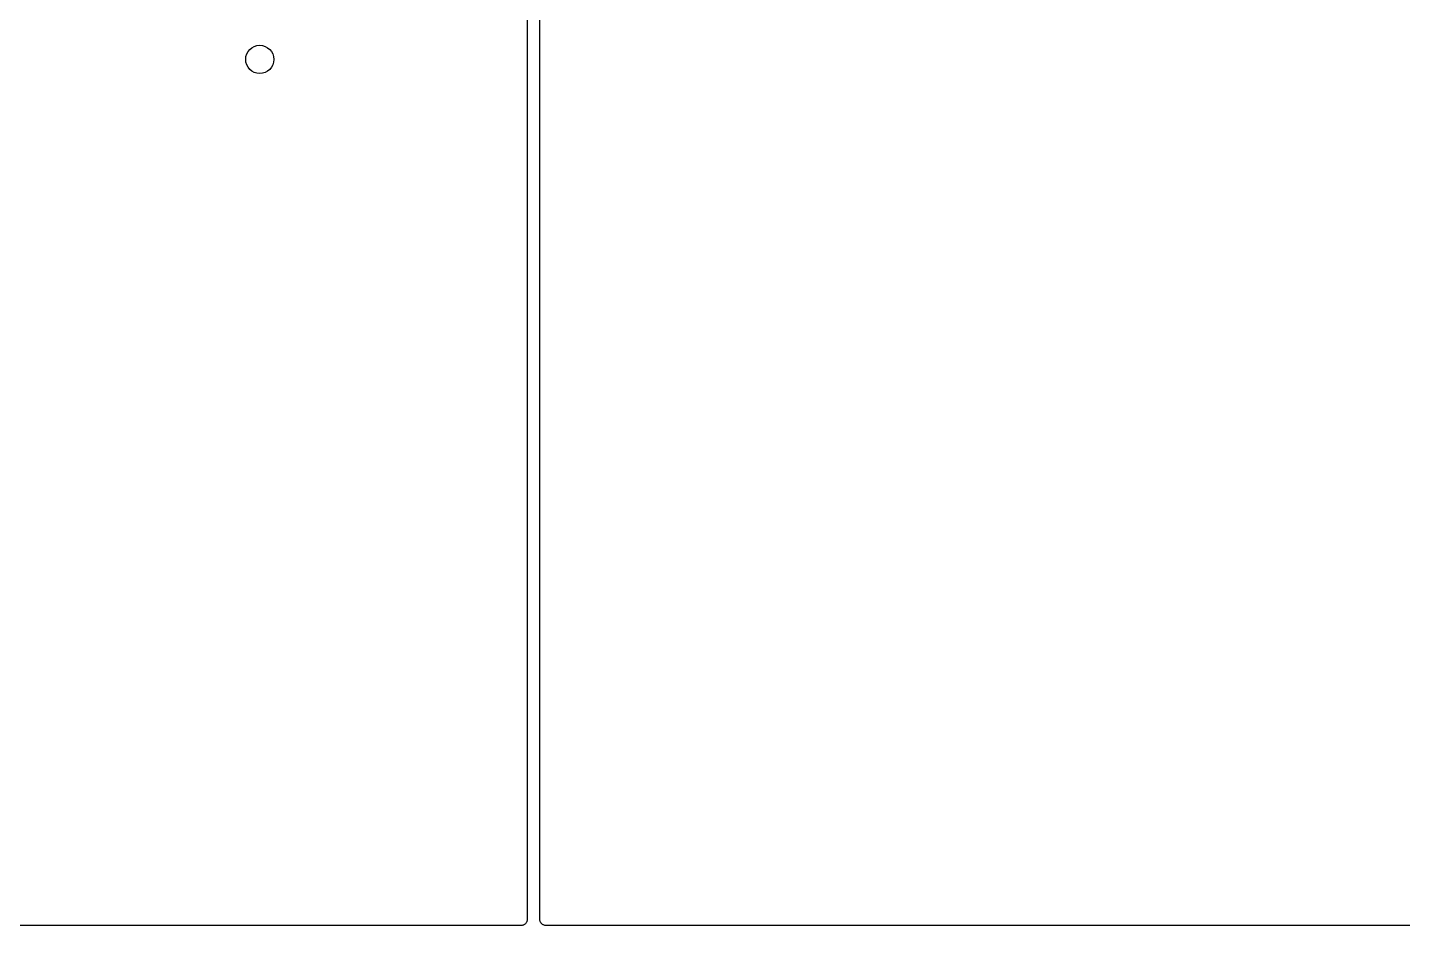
# Model space of a CAD drawing. Extents: x 1.98 to 5.9, y -3.93 to -1.98.
# Drawn here: x 3.331 to 4.1, y -3.929 to -3.427 of the extents above; entities that cross this region are included whole.
import ezdxf

# ---------------------------------------------------------------- set-up
doc = ezdxf.new("R2010")
doc.units = 0
doc.header["$MEASUREMENT"] = 0
doc.layers.add('BLACK', color=7, linetype='CONTINUOUS')

msp = doc.modelspace()

# ---------------------------------------------------------------- linework, layer by layer
at = {"layer": 'BLACK', "linetype": 'CONTINUOUS'}
for p, q in [((3.61024, -2.99081), (3.61024, -3.92552)), ((3.61724, -3.92552), (3.61724, -2.98649)), ((3.60674, -3.92902), (2.62952, -3.92902)), ((3.60706, -3.92899), (3.60674, -3.92902)), ((3.60739, -3.92896), (3.60706, -3.92899)), ((3.6074, -3.92896), (3.60739, -3.92896)), ((3.60742, -3.92896), (3.6074, -3.92896)), ((3.60773, -3.92886), (3.60742, -3.92896)), ((3.60805, -3.92877), (3.60773, -3.92886)), ((3.60806, -3.92876), (3.60805, -3.92877)), ((3.60807, -3.92876), (3.60806, -3.92876)), ((3.60836, -3.9286), (3.60807, -3.92876)), ((3.60865, -3.92845), (3.60836, -3.9286)), ((3.60866, -3.92844), (3.60865, -3.92845)), ((3.60867, -3.92844), (3.60866, -3.92844)), ((3.60893, -3.92823), (3.60867, -3.92844)), ((3.60919, -3.92802), (3.60893, -3.92823)), ((3.6092, -3.92801), (3.60919, -3.92801)), ((3.60919, -3.92801), (3.60919, -3.92802)), ((3.60941, -3.92776), (3.6092, -3.92801)), ((3.60962, -3.9275), (3.60941, -3.92776)), ((3.60963, -3.92749), (3.60962, -3.9275)), ((3.60964, -3.92748), (3.60963, -3.92749)), ((3.60979, -3.92719), (3.60964, -3.92748)), ((3.60995, -3.9269), (3.60979, -3.92719)), ((3.60996, -3.92689), (3.60995, -3.9269)), ((3.61006, -3.92656), (3.60996, -3.92688)), ((3.60996, -3.92688), (3.60996, -3.92689)), ((3.61016, -3.92625), (3.61006, -3.92656)), ((3.6102, -3.9259), (3.61016, -3.92623)), ((3.61016, -3.92623), (3.61016, -3.92624)), ((3.61016, -3.92624), (3.61016, -3.92625)), ((3.61024, -3.92557), (3.6102, -3.9259)), ((3.61024, -3.92552), (3.61024, -3.92555)), ((3.61024, -3.92555), (3.61024, -3.92555)), ((3.61024, -3.92555), (3.61024, -3.92555)), ((3.61024, -3.92555), (3.61024, -3.92557)), ((3.61727, -3.92585), (3.61724, -3.92552)), ((3.6173, -3.92618), (3.61727, -3.92585)), ((3.6173, -3.92619), (3.6173, -3.92618)), ((3.6173, -3.9262), (3.6173, -3.92619)), ((3.6174, -3.92652), (3.6173, -3.9262)), ((3.61749, -3.92683), (3.6174, -3.92652)), ((3.6175, -3.92685), (3.61749, -3.92683)), ((3.6175, -3.92686), (3.6175, -3.92685)), ((3.61766, -3.92715), (3.6175, -3.92686)), ((3.61781, -3.92744), (3.61766, -3.92715)), ((3.61782, -3.92745), (3.61781, -3.92744)), ((3.61782, -3.92746), (3.61782, -3.92745)), ((3.61803, -3.92772), (3.61782, -3.92746)), ((3.61824, -3.92797), (3.61803, -3.92772)), ((3.61824, -3.92798), (3.61824, -3.92797)), ((3.61825, -3.92799), (3.61824, -3.92798)), ((3.6185, -3.9282), (3.61825, -3.92799)), ((3.61876, -3.92841), (3.6185, -3.9282)), ((3.61877, -3.92842), (3.61876, -3.92841)), ((3.61878, -3.92843), (3.61877, -3.92842)), ((3.61907, -3.92858), (3.61878, -3.92843)), ((3.61936, -3.92874), (3.61907, -3.92858)), ((3.61937, -3.92874), (3.61936, -3.92874)), ((3.61938, -3.92875), (3.61937, -3.92874)), ((3.6197, -3.92885), (3.61938, -3.92875)), ((3.62001, -3.92895), (3.6197, -3.92885)), ((3.62002, -3.92895), (3.62001, -3.92895)), ((3.62003, -3.92895), (3.62002, -3.92895)), ((3.62036, -3.92899), (3.62003, -3.92895)), ((3.62069, -3.92902), (3.62036, -3.92899)), ((3.62071, -3.92902), (3.62069, -3.92902)), ((3.62074, -3.92902), (3.62071, -3.92902)), ((3.62071, -3.92902), (3.62071, -3.92902)), ((3.62071, -3.92902), (3.62071, -3.92902)), ((5.89403, -3.92902), (3.62074, -3.92902))]:
    msp.add_line(p, q, dxfattribs=at)
at = {"layer": 'BLACK'}
msp.add_circle((3.46063, -3.44488), 0.00787, dxfattribs=at)

doc.saveas('drawing.dxf')
